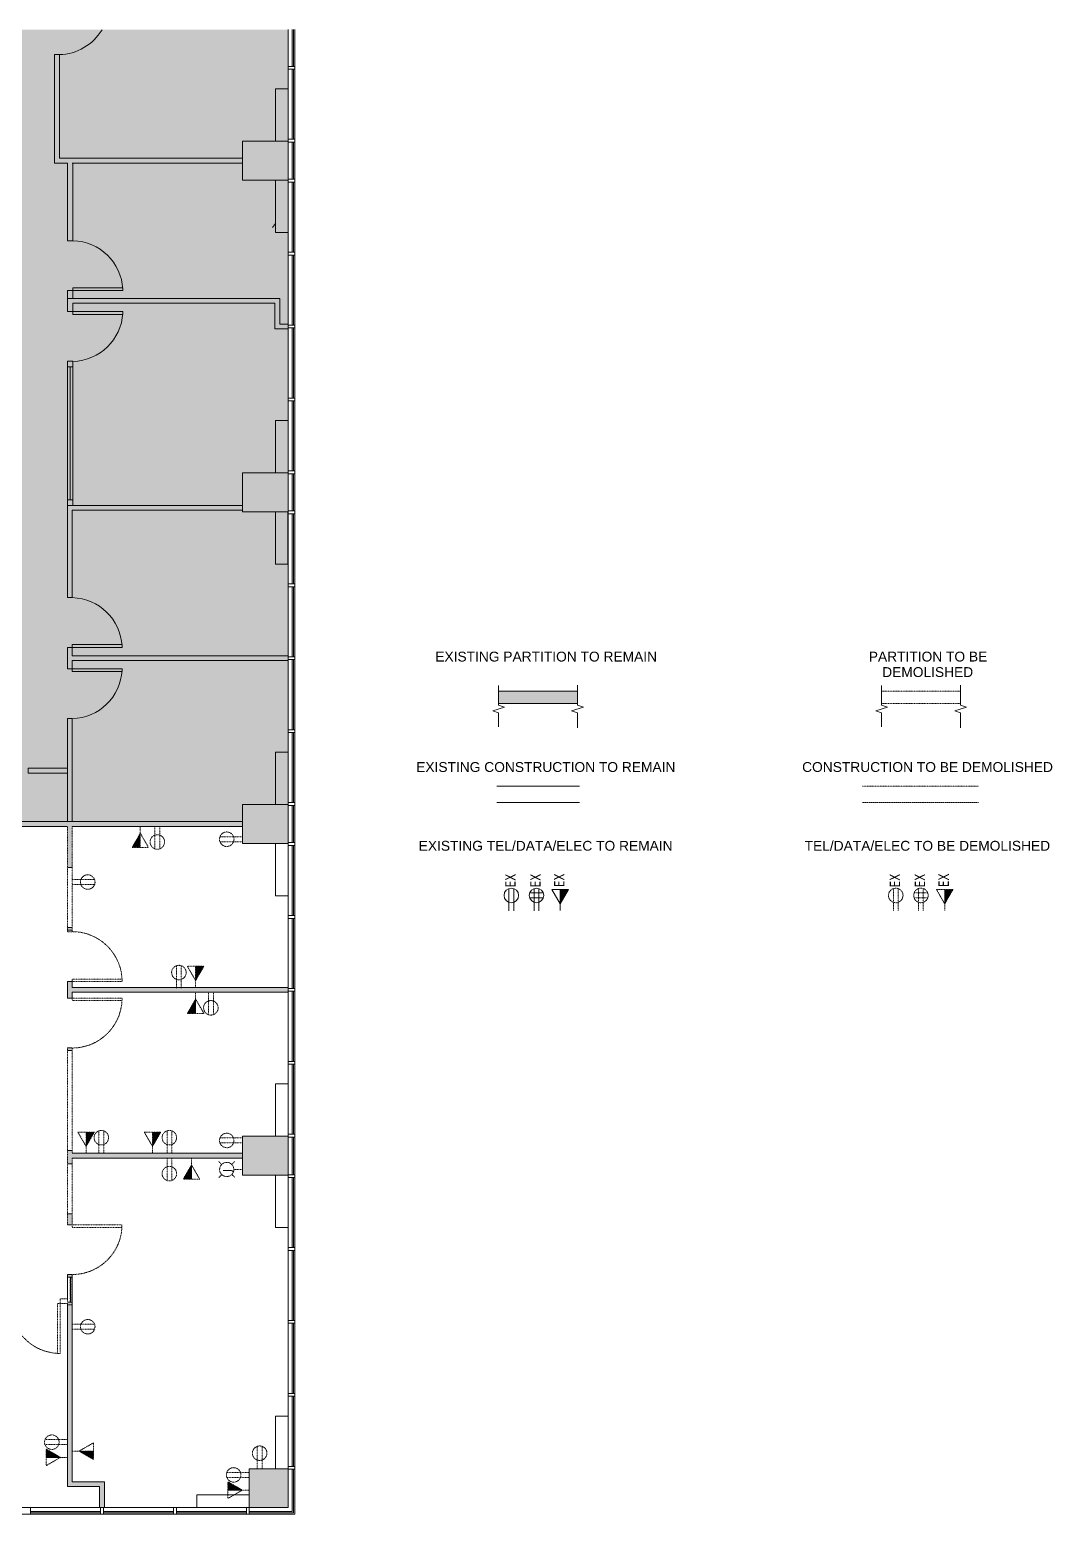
# Model space of a CAD drawing. Header units: inches. Extents: x 41 to 3069, y -541 to 533.
# Drawn here: x 2329 to 3069, y -541 to 533 of the extents above; entities that cross this region are included whole.
import ezdxf

# ---------------------------------------------------------------- set-up
doc = ezdxf.new("R2010")
doc.units = ezdxf.units.IN
doc.header["$MEASUREMENT"] = 0
for name, pattern in [('Demolished', [0.1875, 0.125, -0.0625]), ('Demolished 3_128_', [0.046875, 0.023437, -0.023437]), ('Demolished 3_16_', [0.28125, 0.1875, -0.09375]), ('Hidden 1_16_', [0.09375, 0.0625, -0.03125])]:
    doc.linetypes.add(name, pattern=pattern)
for name, color, linetype, lineweight in [('A-ANNO-NOTE', 131, 'Demolished', 9), ('A-DETL', 90, 'Continuous', 9), ('A-DETL-DEMO', 6, 'Demolished 3_16_', 9), ('A-DETL-GENF', 92, 'Continuous', 9), ('A-DETL-MEDM', 33, 'Continuous', 20), ('A-DETL-THIN', 151, 'Continuous', 9), ('A-DOOR', 31, 'Demolished', 9), ('A-DOOR-FRAM', 31, 'Demolished', 20), ('A-GLAZ', 151, 'Demolished', 9), ('A-GLAZ-EXST', 7, 'Continuous', 9), ('A-WALL-PATT', 111, 'Continuous', 13), ('Bb-col', 7, 'Continuous', 9), ('Bb-cor', 7, 'Continuous', 9), ('BB-Fill', 7, 'Continuous', 9), ('BB-Wall', 7, 'Continuous', 9), ('CAD background - for revit_dwg', 8, 'Continuous', 9), ('G-ANNO-TEXT', 231, 'Continuous', 9), ('I-WALL', 2, 'Continuous', 13), ('Mullion', 7, 'Continuous', 9)]:
    doc.layers.add(name, color=color, linetype=linetype, lineweight=lineweight)
doc.styles.add('Arial_2', font='arial.ttf', dxfattribs={"height": 7.125})
doc.styles.add('Tahoma', font='tahoma.ttf', dxfattribs={"height": 6})
doc.styles.add('Tahoma_1', font='tahoma.ttf', dxfattribs={"width": 0.85, "height": 7.5})

# ---------------------------------------------------------------- blocks, each defined once
blk = doc.blocks.new('Single-Flush - 36_ x 84_-1623541-New Construction - Demolition Plan')
at = {"layer": 'A-DOOR', "color": 250, "linetype": 'Hidden 1_16_', "lineweight": 20}
for p, q in [((16.2, -1.7), (16.2, -37.8)), ((18, -1.7), (16.2, -1.7)), ((18, -1.7), (18, -37.8)), ((18, -37.8), (16.2, -37.8))]:
    blk.add_line(p, q, dxfattribs=at)
at = {"layer": 'A-DOOR', "color": 7, "linetype": 'Demolished 3_128_'}
blk.add_arc((18, -1.7), 36.1, 180, 267.2188, dxfattribs=at)
blk = doc.blocks.new('Single-Flush - With Sidelight - 36_ x 84_-1666301-New Construction - Demolition Plan')
at = {"layer": 'A-DOOR', "color": 250, "linetype": 'Hidden 1_16_', "lineweight": 20}
for p, q in [((-16, 37.75), (-18, 37.75)), ((-18, 1.75), (-18, 37.75)), ((-16, 37.75), (-16, 1.75)), ((-16, 1.75), (-18, 1.75))]:
    blk.add_line(p, q, dxfattribs=at)
at = {"layer": 'A-DOOR', "color": 7, "linetype": 'Demolished 3_128_'}
blk.add_arc((-18, 1.75), 36, 360, 90, dxfattribs=at)
at = {"layer": 'A-DOOR-FRAM', "color": 250, "linetype": 'Hidden 1_16_'}
blk.add_line((40, -1.75), (40, 1.75), dxfattribs=at)
at = {"layer": 'A-GLAZ', "color": 250, "linetype": 'Hidden 1_16_', "lineweight": 20}
for p, q in [((38, 0.75), (20, 0.75)), ((20, 0.75), (20, 0.25)), ((20, 0.25), (38, 0.25)), ((38, 0.25), (38, 0.75))]:
    blk.add_line(p, q, dxfattribs=at)
blk = doc.blocks.new('Single-Flush - 36_ x 84_-1623487-New Construction - Demolition Plan')
at = {"layer": 'A-DOOR', "color": 250, "linetype": 'Hidden 1_16_', "lineweight": 20}
for p, q in [((16.2, 1.7), (16.2, 37.8)), ((18, 37.8), (16.2, 37.8)), ((18, 1.7), (18, 37.8)), ((18, 1.7), (16.2, 1.7))]:
    blk.add_line(p, q, dxfattribs=at)
at = {"layer": 'A-DOOR', "color": 7, "linetype": 'Demolished 3_128_'}
blk.add_arc((18, 1.7), 36.1, 92.7812, 180, dxfattribs=at)
blk = doc.blocks.new('CAD background - for revit_dwg-1564186-New Construction - Demolition Plan')
at = {"lineweight": 9}
h = blk.add_hatch(color=256, dxfattribs=at)
h.paths.add_polyline_path([(245.5, 5), (273.5, 5), (273.5, 38), (245.5, 38)], flags=0)
h.paths.add_polyline_path([(2194, 5), (2194, 33), (2166, 33), (2166, 5)], flags=0)
h.paths.add_polyline_path([(1953.5, 5), (1953.5, 38), (1925.5, 38), (1925.5, 5), (1945.8, 5)], flags=0)
h.paths.add_polyline_path([(485.5, 5), (513.5, 5), (513.5, 38), (485.5, 38)], flags=0)
h.paths.add_polyline_path([(725.5, 5), (753.5, 5), (753.5, 38), (725.5, 38)], flags=0)
h.paths.add_polyline_path([(1713.5, 5), (1713.5, 38), (1685.5, 38), (1685.5, 5)], flags=0)
h.paths.add_polyline_path([(1473.5, 5), (1473.5, 38), (1445.5, 38), (1445.5, 5)], flags=0)
h.paths.add_polyline_path([(1209, 5), (1233.5, 5), (1233.5, 38), (1205.5, 38), (1205.5, 5)], flags=0)
h.paths.add_polyline_path([(965.5, 5), (993.5, 5), (993.5, 38), (965.5, 38)], flags=0)
h.paths.add_polyline_path([(726.5, 245), (755, 245), (755, 275.5), (726.5, 275.5)], flags=0)
h.paths.add_polyline_path([(2194, 245.5), (2194, 273.5), (2161, 273.5), (2161, 245.5)], flags=0)
h.paths.add_polyline_path([(5, 245.5), (38, 245.5), (38, 273.5), (5, 273.5)], flags=0)
h.paths.add_polyline_path([(1232.5, 246.5), (1232.5, 272.3), (1208.8, 272.3), (1208.8, 246.5)], flags=0)
h.paths.add_polyline_path([(1952.5, 246.5), (1952.5, 272.5), (1891.5, 272.5), (1891.5, 246.5), (1945.8, 246.5)], flags=0)
h.paths.add_polyline_path([(1686.5, 246.5), (1712.5, 246.5), (1712.5, 272.5), (1686.5, 272.5), (1686.5, 269)], flags=0)
h.paths.add_polyline_path([(1472.5, 246.5), (1472.5, 272.5), (1446.5, 272.5), (1446.5, 246.5)], flags=0)
h.paths.add_polyline_path([(512.5, 246.5), (512.5, 272.5), (486.5, 272.5), (486.5, 246.5), (498.9, 246.5)], flags=0)
h.paths.add_polyline_path([(1017.6, 250), (1022, 250), (1022, 272.5), (970, 272.5), (970, 250)], flags=0)
h.paths.add_polyline_path([(2161, 485.5), (2194, 485.5), (2194, 513.5), (2161, 513.5), (2161, 497.8)], flags=0)
h.paths.add_polyline_path([(38, 485.5), (38, 513.5), (5, 513.5), (5, 485.5)], flags=0)
h.paths.add_polyline_path([(1926.5, 486.5), (1952.5, 486.5), (1952.5, 512.5), (1926.5, 512.5), (1926.5, 501.3)], flags=0)
h.paths.add_polyline_path([(726.5, 486.5), (752.5, 486.5), (752.5, 512.5), (726.5, 512.5), (726.5, 487.1)], flags=0)
h.paths.add_polyline_path([(486.5, 486.5), (512.5, 486.5), (512.5, 512.5), (486.5, 512.5)], flags=0)
h.paths.add_polyline_path([(1712.5, 486.5), (1712.5, 512.5), (1686.5, 512.5), (1686.5, 486.5)], flags=0)
h.paths.add_polyline_path([(272.5, 486.5), (272.5, 512.5), (246.5, 512.5), (246.5, 486.5)], flags=0)
h.paths.add_polyline_path([(1450.8, 486.5), (1476.8, 486.5), (1476.8, 512.5), (1450.8, 512.5), (1450.8, 497.8)], flags=0)
h.paths.add_polyline_path([(2194, 725.5), (2194, 753.5), (2161, 753.5), (2161, 725.5)], flags=0)
h.paths.add_polyline_path([(5, 725.5), (38, 725.5), (38, 753.5), (5, 753.5)], flags=0)
h.paths.add_polyline_path([(752.5, 726.5), (752.5, 752.5), (726.5, 752.5), (726.5, 726.5)], flags=0)
h.paths.add_polyline_path([(246.5, 726.5), (272.5, 726.5), (272.5, 752.5), (246.5, 752.5)], flags=0)
h.paths.add_polyline_path([(1712.5, 726.5), (1712.5, 752.5), (1686.5, 752.5), (1686.5, 726.5)], flags=0)
h.paths.add_polyline_path([(486.5, 726.5), (512.5, 726.5), (512.5, 752.5), (486.5, 752.5)], flags=0)
h.paths.add_polyline_path([(1952.5, 726.5), (1952.5, 752.5), (1926.5, 752.5), (1926.5, 726.5)], flags=0)
h.paths.add_polyline_path([(1476.8, 726.5), (1476.8, 752.5), (1450.8, 752.5), (1450.8, 726.5), (1472.5, 726.5)], flags=0)
h.paths.add_polyline_path([(5, 965.5), (38, 965.5), (38, 993.5), (5, 993.5)], flags=0)
h.paths.add_polyline_path([(2161, 965.5), (2194, 965.5), (2194, 993.5), (2161, 993.5), (2161, 988)], flags=0)
h.paths.add_polyline_path([(728.8, 966.5), (752.5, 966.5), (752.5, 992.5), (728.8, 992.5), (728.8, 991)], flags=0)
h.paths.add_polyline_path([(1232.5, 966.5), (1232.5, 992.5), (1206.5, 992.5), (1206.5, 966.5)], flags=0)
h.paths.add_polyline_path([(966.5, 966.5), (992.5, 966.5), (992.5, 992.5), (966.5, 992.5), (966.5, 988)], flags=0)
h.paths.add_polyline_path([(246.5, 966.5), (272.5, 966.5), (272.5, 992.5), (246.5, 992.5)], flags=0)
h.paths.add_polyline_path([(1926.5, 966.5), (1952.5, 966.5), (1952.5, 992.5), (1926.5, 992.5), (1926.5, 988)], flags=0)
h.paths.add_polyline_path([(512.5, 966.5), (512.5, 992.5), (486.5, 992.5), (486.5, 966.5)], flags=0)
h.paths.add_polyline_path([(1446.5, 966.5), (1472.5, 966.5), (1472.5, 992.5), (1446.5, 992.5), (1446.5, 981)], flags=0)
h.paths.add_polyline_path([(1712.5, 966.5), (1712.5, 992.5), (1686.5, 992.5), (1686.5, 966.5)], flags=0)
at = {"layer": 'A-GLAZ-EXST'}
for p, q in [((2197.1, 1047.7), (2197.1, 1074.3)), ((2197.9, 1047.7), (2197.9, 1074.3)), ((2197.1, 995), (2197.1, 1045.7)), ((2197.9, 995), (2197.9, 1045.7)), ((2197.1, 966), (2197.1, 993)), ((2197.9, 966), (2197.9, 993)), ((2197.1, 913.2), (2197.1, 964)), ((2197.9, 913.2), (2197.9, 964)), ((2197.1, 860.5), (2197.1, 911.2)), ((2197.9, 860.5), (2197.9, 911.2)), ((2197.1, 807.7), (2197.1, 858.5)), ((2197.9, 807.7), (2197.9, 858.5)), ((2197.1, 755), (2197.1, 805.7)), ((2197.9, 755), (2197.9, 805.7)), ((2197.1, 726), (2197.1, 753)), ((2197.9, 726), (2197.9, 753)), ((2197.1, 673.2), (2197.1, 724)), ((2197.9, 673.2), (2197.9, 724)), ((2197.1, 620.5), (2197.1, 671.2)), ((2197.9, 620.5), (2197.9, 671.2)), ((2197.1, 567.7), (2197.1, 618.5)), ((2197.9, 567.7), (2197.9, 618.5)), ((2197.1, 515), (2197.1, 565.7)), ((2197.9, 515), (2197.9, 565.7)), ((2197.1, 486), (2197.1, 513)), ((2197.9, 486), (2197.9, 513)), ((2197.1, 433.2), (2197.1, 484)), ((2197.9, 433.2), (2197.9, 484)), ((2197.1, 380.5), (2197.1, 431.2)), ((2197.9, 380.5), (2197.9, 431.2)), ((2197.1, 327.7), (2197.1, 378.5)), ((2197.9, 327.7), (2197.9, 378.5)), ((2197.1, 275), (2197.1, 325.7)), ((2197.9, 275), (2197.9, 325.7)), ((2197.1, 245.7), (2197.1, 273)), ((2197.9, 245.7), (2197.9, 273)), ((2197.1, 193), (2197.1, 243.7)), ((2197.9, 193), (2197.9, 243.7)), ((2197.1, 140.2), (2197.1, 191)), ((2197.9, 140.2), (2197.9, 191)), ((2197.1, 87.5), (2197.1, 138.2)), ((2197.9, 87.5), (2197.9, 138.2)), ((2197.1, 34.7), (2197.1, 85.5)), ((2197.9, 34.7), (2197.9, 85.5)), ((2007.8, 1.9), (2058.5, 1.9)), ((2007.8, 1.1), (2058.5, 1.1)), ((2060.5, 1.9), (2111.3, 1.9)), ((2060.5, 1.1), (2111.3, 1.1)), ((2113.3, 1.9), (2164, 1.9)), ((2113.3, 1.1), (2164, 1.1))]:
    blk.add_line(p, q, dxfattribs=at)
at = {"layer": 'A-GLAZ-EXST', "flags": 128}
for points in [[(2166, 1.9), (2197.1, 1.9), (2197.1, 32.7)], [(2166, 1.1), (2197.9, 1.1), (2197.9, 32.7)]]:
    blk.add_lwpolyline(points, dxfattribs=at)
at = {"layer": 'Bb-col', "flags": 128}
for points in [[(2194, 965.5), (2194, 993.5), (2161, 993.5), (2161, 965.5)], [(2194, 753.5), (2194, 725.5), (2161, 725.5), (2161, 753.5)], [(2194, 5), (2194, 33), (2166, 33), (2166, 5)]]:
    blk.add_lwpolyline(points, close=True, dxfattribs=at)
for points in [[(2194, 513.5), (2194, 485.5), (2161, 485.5), (2161, 497.8)], [(2161, 501.3), (2161, 513.5), (2194, 513.5)], [(2194, 245.5), (2194, 273.5), (2161, 273.5), (2161, 261.3)], [(2161, 257.8), (2161, 245.5), (2194, 245.5)]]:
    blk.add_lwpolyline(points, dxfattribs=at)
at = {"layer": 'Bb-cor'}
for p, q in [((2194, 381.3), (2194, 1074.3)), ((2194, 32.7), (2194, 377.8)), ((2057.7, 5), (1821.2, 5))]:
    blk.add_line(p, q, dxfattribs=at)
at = {"layer": 'Bb-cor', "flags": 128}
for points in [[(0, 1074.3), (0, 0), (2199, 0), (2199, 1074.3)], [(2194, 753.5), (2185, 753.5), (2185, 791.5), (2194, 791.5), (2194, 725.5)], [(2166, 5), (2166, 14), (2128, 14), (2128, 5), (2166, 5), (2061.2, 5)]]:
    blk.add_lwpolyline(points, dxfattribs=at)
for points in [[(2194, 993.5), (2185, 993.5), (2185, 1031.5), (2194, 1031.5)], [(2194, 927.5), (2185, 927.5), (2185, 965.5), (2194, 965.5)], [(2193.9, 687.5), (2184.9, 687.5), (2184.9, 725.5), (2193.9, 725.5)], [(2194, 513.5), (2185, 513.5), (2185, 551.5), (2194, 551.5)], [(2194, 485.5), (2194, 447.5), (2185, 447.5), (2185, 485.5)], [(2194, 273.5), (2194, 311.5), (2185, 311.5), (2185, 273.5)], [(2194, 245.5), (2194, 207.5), (2185, 207.5), (2185, 245.5)], [(2194, 33), (2194, 71), (2185, 71), (2185, 33)]]:
    blk.add_lwpolyline(points, close=True, dxfattribs=at)
at = {"layer": 'BB-Fill'}
blk.add_line((2182.8, 931.2), (2184.9, 934), dxfattribs=at)
at = {"layer": 'BB-Wall'}
for p, q in [((2199, 621.2), (2199, 1074.3)), ((2038, 977.8), (2161, 977.8)), ((2199, 913.2), (2194, 913.2)), ((2199, 911.2), (2194, 911.2)), ((2194, 860.5), (2199, 860.5)), ((2194, 858.5), (2199, 858.5)), ((2034.5, 830.3), (2038.5, 830.3)), ((2036.5, 830.3), (2036.5, 734)), ((2034.5, 734), (2038.5, 734)), ((2034.5, 730), (2161, 730))]:
    blk.add_line(p, q, dxfattribs=at)
at = {"layer": 'BB-Wall', "flags": 128}
for points in [[(2161, 981.3), (2028.7, 981.3), (2028.7, 1056.3), (2025.2, 1056.3), (2025.2, 977.8), (2034.5, 977.8)], [(2034.5, 977.8), (2034.5, 921.6), (2038.5, 921.6), (2038.5, 977.8)], [(2038.5, 879.8), (2038.5, 887.6), (2074.5, 887.6), (2074.5, 885.6), (2034.5, 885.6), (2034.5, 870.3), (2074.5, 870.3), (2074.5, 868.3), (2038.5, 868.3), (2038.5, 876.3), (2184.5, 876.3), (2184.5, 857.8), (2194, 857.8)], [(2034.5, 879.8), (2188, 879.8), (2188, 861.3), (2194, 861.3)], [(2038.5, 730), (2038.5, 834.3), (2034.5, 834.3), (2034.5, 663.3), (2038, 663.3), (2038, 726.5), (2161, 726.5)], [(2194, 617.8), (2038, 617.8), (2038, 609.8), (2074, 609.8), (2074, 611.7), (2034.5, 611.7), (2034.5, 627.3), (2074, 627.3), (2074, 629.3), (2038, 629.3), (2038, 621.2), (2194, 621.2)], [(2038, 501.3), (2038, 575.8), (2034.5, 575.8), (2034.5, 501.3)], [(2034.5, 536.4), (2006.2, 536.4), (2006.2, 539.9), (2034.5, 539.9)]]:
    blk.add_lwpolyline(points, dxfattribs=at)
at = {"layer": 'BB-Wall'}
for centre, start, end in [((2027.7, 1093.3), 271.5994, 329.018), ((2037.5, 884.5), 3.2133, 88.4006), ((2037.5, 871.3), 271.5994, 356.7867), ((2037, 626.2), 3.2133, 88.4006), ((2037, 612.8), 271.5994, 356.7867)]:
    blk.add_arc(centre, 37.1, start, end, dxfattribs=at)
at = {"layer": 'Mullion'}
for p, q in [((2199, 1047.7), (2194, 1047.7)), ((2199, 1045.7), (2194, 1045.7)), ((2199, 995), (2194, 995)), ((2199, 993), (2194, 993)), ((2199, 966), (2194, 966)), ((2199, 964), (2194, 964)), ((2199, 913.2), (2194, 913.2)), ((2199, 911.2), (2194, 911.2)), ((2194, 860.5), (2199, 860.5)), ((2194, 858.5), (2199, 858.5)), ((2199, 807.7), (2194, 807.7)), ((2199, 805.7), (2194, 805.7)), ((2199, 755), (2194, 755)), ((2199, 753), (2194, 753)), ((2199, 726), (2194, 726)), ((2199, 724), (2194, 724)), ((2199, 673.2), (2194, 673.2)), ((2199, 671.2), (2194, 671.2)), ((2194, 620.5), (2199, 620.5)), ((2194, 618.5), (2199, 618.5)), ((2199, 567.7), (2194, 567.7)), ((2199, 565.7), (2194, 565.7)), ((2199, 515), (2194, 515)), ((2199, 513), (2194, 513)), ((2199, 486), (2194, 486)), ((2199, 484), (2194, 484)), ((2199, 433.2), (2194, 433.2)), ((2199, 431.2), (2194, 431.2)), ((2194, 380.5), (2199, 380.5)), ((2194, 378.5), (2199, 378.5)), ((2199, 327.7), (2194, 327.7)), ((2199, 325.7), (2194, 325.7)), ((2199, 275), (2194, 275)), ((2199, 273), (2194, 273)), ((2194, 245.7), (2199, 245.7)), ((2194, 243.7), (2199, 243.7)), ((2194, 193), (2199, 193)), ((2194, 191), (2199, 191)), ((2194, 140.2), (2199, 140.2)), ((2194, 138.2), (2199, 138.2)), ((2194, 87.5), (2199, 87.5)), ((2194, 85.5), (2199, 85.5)), ((2194, 34.7), (2199, 34.7)), ((2194, 32.7), (2199, 32.7)), ((2007.8, 0), (2007.8, 5)), ((2058.5, 5), (2058.5, 0)), ((2060.5, 5), (2060.5, 0)), ((2111.3, 0), (2111.3, 5)), ((2113.3, 0), (2113.3, 5)), ((2164, 0), (2164, 5)), ((2166, 0), (2166, 5))]:
    blk.add_line(p, q, dxfattribs=at)
blk = doc.blocks.new('Family - ___-1150854-_A1001 - Demolition Legend')
at = {"layer": 'A-ANNO-NOTE', "linetype": 'Continuous', "lineweight": 20}
for p, q in [((145.4, -104.4), (145.4, -88.2)), ((148.9, -104.4), (148.9, -88.2))]:
    blk.add_line(p, q, dxfattribs=at)
blk.add_circle((147.1, -93.2), 5.25, dxfattribs=at)
at = {"layer": 'A-ANNO-NOTE', "linetype": 'Continuous', "insert": (142.7, -87.4), "char_height": 7.5, "width": 11.839, "attachment_point": 1, "rotation": 90, "line_spacing_factor": 0.994306, "style": 'Tahoma_1'}
blk.add_mtext('EX', dxfattribs=at)
blk = doc.blocks.new('Family - ___-1150910-_A1001 - Demolition Legend')
at = {"layer": 'A-ANNO-NOTE', "linetype": 'Continuous', "lineweight": 20}
for p, q in [((170.2, -91.4), (160.3, -91.4)), ((170.2, -94.9), (160.3, -94.9)), ((163.5, -104.4), (163.5, -88.2)), ((167, -104.4), (167, -88.2))]:
    blk.add_line(p, q, dxfattribs=at)
blk.add_circle((165.3, -93.2), 5.25, dxfattribs=at)
at = {"layer": 'A-ANNO-NOTE', "linetype": 'Continuous', "insert": (160.8, -87.4), "char_height": 7.5, "width": 11.839, "attachment_point": 1, "rotation": 90, "line_spacing_factor": 0.994306, "style": 'Tahoma_1'}
blk.add_mtext('EX', dxfattribs=at)
blk = doc.blocks.new('Family - ___-1150940-_A1001 - Demolition Legend')
at = {"layer": 'A-ANNO-NOTE', "linetype": 'Continuous'}
blk.add_hatch(color=256, dxfattribs=at).paths.add_polyline_path([(182.5, -99.3), (188.5, -88.8), (182.5, -88.8)], flags=0)
at = {"layer": 'A-ANNO-NOTE', "linetype": 'Continuous', "lineweight": 20}
for p, q in [((182.5, -99.3), (176.5, -88.8)), ((188.5, -88.8), (176.5, -88.8)), ((188.5, -88.8), (182.5, -88.8)), ((182.5, -88.8), (182.5, -99.3)), ((182.5, -99.3), (188.5, -88.8)), ((182.5, -104.2), (182.5, -88.8)), ((182.5, -99.3), (188.5, -88.8))]:
    blk.add_line(p, q, dxfattribs=at)
at = {"layer": 'A-ANNO-NOTE', "linetype": 'Continuous', "insert": (178, -87.2), "char_height": 7.5, "width": 11.839, "attachment_point": 1, "rotation": 90, "line_spacing_factor": 0.994306, "style": 'Tahoma_1'}
blk.add_mtext('EX', dxfattribs=at)
blk = doc.blocks.new('Family - ___-1151004-_A1001 - Demolition Legend')
at = {"layer": 'A-ANNO-NOTE', "linetype": 'Demolished 3_128_'}
for p, q in [((423.4, -104.4), (423.4, -88.2)), ((426.9, -104.4), (426.9, -88.2))]:
    blk.add_line(p, q, dxfattribs=at)
blk.add_circle((425.1, -93.2), 5.25, dxfattribs=at)
at = {"layer": 'A-ANNO-NOTE', "linetype": 'Demolished 3_128_', "insert": (420.7, -87.4), "char_height": 7.5, "width": 11.839, "attachment_point": 1, "rotation": 90, "line_spacing_factor": 0.994306, "style": 'Tahoma_1'}
blk.add_mtext('EX', dxfattribs=at)
blk = doc.blocks.new('Family - ___-1151006-_A1001 - Demolition Legend')
at = {"layer": 'A-ANNO-NOTE', "linetype": 'Demolished 3_128_'}
for p, q in [((448.2, -91.4), (438.3, -91.4)), ((448.2, -94.9), (438.3, -94.9)), ((441.5, -104.4), (441.5, -88.2)), ((445, -104.4), (445, -88.2))]:
    blk.add_line(p, q, dxfattribs=at)
blk.add_circle((443.3, -93.2), 5.25, dxfattribs=at)
at = {"layer": 'A-ANNO-NOTE', "linetype": 'Demolished 3_128_', "insert": (438.8, -87.4), "char_height": 7.5, "width": 11.839, "attachment_point": 1, "rotation": 90, "line_spacing_factor": 0.994306, "style": 'Tahoma_1'}
blk.add_mtext('EX', dxfattribs=at)
blk = doc.blocks.new('Family - ___-1151008-_A1001 - Demolition Legend')
at = {"layer": 'A-ANNO-NOTE', "linetype": 'Demolished 3_128_'}
blk.add_hatch(color=256, dxfattribs=at).paths.add_polyline_path([(460.5, -99.3), (466.5, -88.8), (460.5, -88.8)], flags=0)
for p, q in [((460.5, -99.3), (454.5, -88.8)), ((466.5, -88.8), (454.5, -88.8)), ((466.5, -88.8), (460.5, -88.8)), ((460.5, -88.8), (460.5, -99.3)), ((460.5, -99.3), (466.5, -88.8)), ((460.5, -104.2), (460.5, -88.8)), ((460.5, -99.3), (466.5, -88.8))]:
    blk.add_line(p, q, dxfattribs=at)
at = {"layer": 'A-ANNO-NOTE', "linetype": 'Demolished 3_128_', "insert": (456, -87.2), "char_height": 7.5, "width": 11.839, "attachment_point": 1, "rotation": 90, "line_spacing_factor": 0.994306, "style": 'Tahoma_1'}
blk.add_mtext('EX', dxfattribs=at)
blk = doc.blocks.new('Break Line - Break Line-1149479-_A1001 - Demolition Legend')
at = {"layer": 'A-DETL-MEDM'}
for p, q in [((137.9, 44.5), (137.9, 58.8)), ((133.6, 40.4), (142.2, 43.1)), ((142.2, 43.1), (137.9, 44.5)), ((137.9, 39), (133.6, 40.4)), ((137.9, 28.9), (137.9, 39))]:
    blk.add_line(p, q, dxfattribs=at)
blk = doc.blocks.new('Break Line - Break Line-1149617-_A1001 - Demolition Legend')
at = {"layer": 'A-DETL-MEDM'}
for p, q in [((195, 58.9), (195, 44.5)), ((199.3, 43.1), (190.7, 40.4)), ((195, 44.5), (199.3, 43.1)), ((190.7, 40.4), (195, 39)), ((195, 39), (195, 28.2))]:
    blk.add_line(p, q, dxfattribs=at)

msp = doc.modelspace()

# ---------------------------------------------------------------- hatches: boundary and pattern name
at = {"layer": 'A-ANNO-NOTE', "linetype": 'Demolished 3_128_'}
for points in [[(2409.1, -58.6), (2409.1, -48.2), (2403.1, -58.6)], [(2449.1, -154.8), (2455.1, -144.4), (2449.1, -144.4)], [(2449.1, -178.6), (2449.1, -168.2), (2443.1, -178.6)], [(2369.9, -274.8), (2375.9, -264.4), (2369.9, -264.4)], [(2417.9, -274.8), (2423.9, -264.4), (2417.9, -264.4)], [(2446.1, -298.6), (2446.1, -288.2), (2440.1, -298.6)], [(2351.4, -499.8), (2341, -493.8), (2341, -499.8)], [(2375.2, -501.3), (2375.2, -495.3), (2364.8, -495.3)], [(2482.9, -523.5), (2472.5, -517.5), (2472.5, -523.5)]]:
    msp.add_hatch(color=7, dxfattribs=at).paths.add_polyline_path(points, flags=0)
at = {"layer": 'A-DETL-GENF'}
h = msp.add_hatch(color=9, dxfattribs=at)
h.paths.add_polyline_path([(359.9, -536), (567.4, -536), (567.4, -503), (595.4, -503), (595.4, -536), (807.4, -536), (807.4, -503), (835.4, -503), (835.4, -536), (939.6, -536), (939.6, -231.3), (1048.4, -231.3), (1048.4, -28.5), (1074.4, -28.5), (1074.4, -51), (1113.2, -51), (1113.2, -7), (1117.2, -7), (1117.2, 65), (1113.2, 65), (1113.2, 211.8), (1117.2, 211.8), (1117.2, 247.8), (1113.2, 247.8), (1113.2, 349.8), (1117.2, 349.8), (1117.2, 354.1), (866.7, 354.1), (866.7, 416), (990.7, 416), (990.7, 450), (1050.7, 450), (1050.7, 451.5), (1074.4, 451.5), (1074.4, 425.5), (1050.7, 425.5), (1050.7, 416), (1117.2, 416), (1117.2, 456), (1203.2, 456), (1203.2, 416), (1707.6, 416), (1707.6, 425.5), (1768.4, 425.5), (1768.4, 451.5), (1794.4, 451.5), (1794.4, 425.5), (1797.6, 425.5), (1797.6, 447), (1857.6, 447), (1857.6, 321), (1772.6, 321), (1772.6, 211.5), (1798.6, 211.5), (1798.6, 185.5), (1772.6, 185.5), (1772.6, 39.5), (1804.9, 39.5), (1804.9, -39.8), (2008.4, -39.8), (2008.4, -28.5), (2034.4, -28.5), (2034.4, -39.8), (2248.4, -39.8), (2248.4, -28.5), (2274.4, -28.5), (2274.4, -39.8), (2482.9, -39.8), (2482.9, -27.5), (2515.9, -27.5), (2515.9, 184.5), (2482.9, 184.5), (2482.9, 212.5), (2515.9, 212.5), (2515.9, 424.5), (2482.9, 424.5), (2482.9, 452.5), (2515.9, 452.5), (2515.9, 533.3), (326.9, 533.3), (326.9, 452.5), (359.9, 452.5), (359.9, 424.5), (326.9, 424.5), (326.9, 212.5), (359.9, 212.5), (359.9, 184.5), (326.9, 184.5), (326.9, -27.5), (359.9, -27.5), (359.9, -55.5), (326.9, -55.5), (326.9, -267.5), (359.9, -267.5), (359.9, -295.5), (326.9, -295.5), (326.9, -536)], flags=0)
h.paths.add_polyline_path([(808.4, -294.5), (808.4, -268.5), (834.4, -268.5), (834.4, -294.5), (820.7, -294.5)], flags=0)
h.paths.add_polyline_path([(944.4, -236), (1048.4, -236), (1048.4, -234.8), (943.1, -234.8), (943.1, -236)], flags=0)
h.paths.add_polyline_path([(594.4, -54.5), (568.4, -54.5), (568.4, -28.5), (594.4, -28.5)], flags=0)
h.paths.add_polyline_path([(834.4, -54.5), (808.4, -54.5), (808.4, -28.5), (834.4, -28.5)], flags=0)
h.paths.add_polyline_path([(1633.2, -53.9), (1700.1, -53.9), (1700.1, 354.1), (1594.2, 354.1), (1594.2, 343.1), (1659.3, 343.1), (1659.3, 302), (1533.2, 302), (1533.2, 354.1), (1217.2, 354.1), (1217.2, -53.9), (1521.2, -53.9), (1521.2, -41.9), (1493.4, -41.9), (1493.4, 8.1), (1633.2, 8.1), (1633.2, -49.9), (1602.2, -49.9), (1602.2, -41.9), (1575.2, -41.9), (1575.2, -53.9), (1632.9, -53.9)], flags=0)
h.paths.add_polyline_path([(1048.4, 185.5), (1048.4, 211.5), (1074.4, 211.5), (1074.4, 185.5)], flags=0)
h.paths.add_polyline_path([(568.4, 185.5), (568.4, 211.5), (594.4, 211.5), (594.4, 185.5)], flags=0)
h.paths.add_polyline_path([(834.4, 185.5), (808.4, 185.5), (808.4, 211.5), (834.4, 211.5)], flags=0)
h.paths.add_polyline_path([(2008.4, 185.5), (2008.4, 211.5), (2034.4, 211.5), (2034.4, 185.5)], flags=0)
h.paths.add_polyline_path([(2248.4, 185.5), (2248.4, 211.5), (2274.4, 211.5), (2274.4, 185.5)], flags=0)
h.paths.add_polyline_path([(568.4, 425.5), (568.4, 451.5), (594.4, 451.5), (594.4, 425.5)], flags=0)
h.paths.add_polyline_path([(1533.2, 425.5), (1528.4, 425.5), (1528.4, 451.5), (1554.4, 451.5), (1554.4, 425.5)], flags=0)
h.paths.add_polyline_path([(808.4, 425.5), (808.4, 451.5), (834.4, 451.5), (834.4, 425.5)], flags=0)
h.paths.add_polyline_path([(2248.4, 425.5), (2248.4, 451.5), (2274.4, 451.5), (2274.4, 425.5)], flags=0)
h.paths.add_polyline_path([(2008.4, 425.5), (2008.4, 451.5), (2034.4, 451.5), (2034.4, 425.5)], flags=0)
h.paths.add_polyline_path([(1288.4, 425.5), (1288.4, 451.5), (1314.4, 451.5), (1314.4, 425.5)], flags=0)
msp.add_hatch(color=55, dxfattribs=at).paths.add_polyline_path([(2725.3, 45.7), (2725.3, 54.6), (2668.2, 54.6), (2668.2, 45.7)], flags=0)
at = {"layer": 'A-WALL-PATT'}
for points in [[(2482.9, -43.3), (2482.9, -39.8), (2274.4, -39.8), (2274.4, -43.3), (2359.9, -43.3)], [(2359.9, -163.2), (2515.9, -163.2), (2515.9, -159.7), (2359.9, -159.7)], [(2482.9, -283.2), (2482.9, -279.7), (2359.9, -279.7), (2359.9, -283.2)], [(2383.1, -521), (2383.1, -517.5), (2359.9, -517.5), (2359.9, -521), (2379.6, -521)], [(2383.1, -536), (2383.1, -521), (2379.6, -521), (2379.6, -536)]]:
    msp.add_hatch(color=8, dxfattribs=at).paths.add_polyline_path(points, flags=0)
h = msp.add_hatch(color=8, dxfattribs=at)
h.paths.add_polyline_path([(2356.4, -521), (2359.9, -521), (2359.9, -387.5), (2356.4, -387.5), (2356.4, -388.5)], flags=0)
h.paths.add_polyline_path([(2358.4, -369.5), (2359.9, -369.5), (2359.9, -367.5), (2356.4, -367.5), (2356.4, -369.5)], flags=0)
h.paths.add_polyline_path([(2359.9, -331.5), (2359.9, -323.5), (2356.4, -323.5), (2356.4, -331.5)], flags=0)
h.paths.add_polyline_path([(2356.4, -287.5), (2359.9, -287.5), (2359.9, -277.8), (2356.4, -277.8), (2356.4, -283.2)], flags=0)
h.paths.add_polyline_path([(2359.9, -205.5), (2359.9, -203.5), (2356.4, -203.5), (2356.4, -205.5)], flags=0)
h.paths.add_polyline_path([(2359.9, -167.5), (2359.9, -155.5), (2356.4, -155.5), (2356.4, -167.5)], flags=0)
h.paths.add_polyline_path([(2359.9, -118.3), (2359.9, -116.3), (2356.4, -116.3), (2356.4, -118.3)], flags=0)
h.paths.add_polyline_path([(2356.4, -73), (2359.9, -73), (2359.9, -43.3), (2356.4, -43.3)], flags=0)

# ---------------------------------------------------------------- linework, layer by layer
at = {"layer": 'A-ANNO-NOTE', "color": 7, "linetype": 'Demolished 3_128_'}
for p, q in [((2409.1, -48.2), (2403.1, -58.6)), ((2409.1, -48.2), (2403.1, -58.6)), ((2409.1, -43.3), (2409.1, -58.6)), ((2409.1, -58.6), (2409.1, -48.2)), ((2409.1, -48.2), (2415.1, -58.6)), ((2419.6, -43.2), (2419.6, -59.4)), ((2423.1, -43.2), (2423.1, -59.4)), ((2482.9, -50.8), (2466.7, -50.8)), ((2403.1, -58.6), (2409.1, -58.6)), ((2403.1, -58.6), (2415.1, -58.6)), ((2482.9, -54.3), (2466.7, -54.3)), ((2359.9, -81.7), (2376.1, -81.7)), ((2359.9, -85.2), (2376.1, -85.2)), ((2435.2, -160.2), (2435.2, -144)), ((2438.7, -160.2), (2438.7, -144)), ((2449.1, -154.8), (2443.1, -144.4)), ((2455.1, -144.4), (2443.1, -144.4)), ((2455.1, -144.4), (2449.1, -144.4)), ((2449.1, -144.4), (2449.1, -154.8)), ((2449.1, -154.8), (2455.1, -144.4)), ((2449.1, -159.7), (2449.1, -144.4)), ((2449.1, -154.8), (2455.1, -144.4)), ((2449.1, -168.2), (2443.1, -178.6)), ((2449.1, -168.2), (2443.1, -178.6)), ((2449.1, -163.2), (2449.1, -178.6)), ((2449.1, -178.6), (2449.1, -168.2)), ((2449.1, -168.2), (2455.1, -178.6)), ((2458.4, -163.2), (2458.4, -179.4)), ((2461.9, -163.2), (2461.9, -179.4)), ((2443.1, -178.6), (2449.1, -178.6)), ((2443.1, -178.6), (2455.1, -178.6)), ((2369.9, -274.8), (2363.9, -264.4)), ((2375.9, -264.4), (2363.9, -264.4)), ((2375.9, -264.4), (2369.9, -264.4)), ((2369.9, -264.4), (2369.9, -274.8)), ((2369.9, -274.8), (2375.9, -264.4)), ((2369.9, -279.7), (2369.9, -264.4)), ((2369.9, -274.8), (2375.9, -264.4)), ((2379.1, -279.7), (2379.1, -263.5)), ((2382.6, -279.7), (2382.6, -263.5)), ((2417.9, -274.8), (2411.9, -264.4)), ((2423.9, -264.4), (2411.9, -264.4)), ((2423.9, -264.4), (2417.9, -264.4)), ((2417.9, -264.4), (2417.9, -274.8)), ((2417.9, -274.8), (2423.9, -264.4)), ((2417.9, -279.7), (2417.9, -264.4)), ((2417.9, -274.8), (2423.9, -264.4)), ((2428.4, -279.7), (2428.4, -263.5)), ((2431.9, -279.7), (2431.9, -263.5)), ((2482.9, -268.7), (2466.7, -268.7)), ((2482.9, -272.2), (2466.7, -272.2)), ((2428.4, -283.2), (2428.4, -299.4)), ((2431.9, -283.2), (2431.9, -299.4)), ((2446.1, -288.2), (2440.1, -298.6)), ((2446.1, -288.2), (2440.1, -298.6)), ((2446.1, -283.2), (2446.1, -298.6)), ((2446.1, -298.6), (2446.1, -288.2)), ((2446.1, -288.2), (2452.1, -298.6)), ((2467.9, -287.9), (2465.8, -285.7)), ((2475.2, -287.8), (2477.4, -285.7)), ((2440.1, -298.6), (2446.1, -298.6)), ((2440.1, -298.6), (2452.1, -298.6)), ((2468, -295.2), (2465.9, -297.3)), ((2475.3, -295.1), (2477.4, -297.2)), ((2482.9, -291.5), (2476.8, -291.5)), ((2359.9, -403.5), (2376.1, -403.5)), ((2359.9, -407), (2376.1, -407)), ((2356.4, -487), (2340.2, -487)), ((2356.4, -490.5), (2340.2, -490.5)), ((2341, -493.8), (2341, -499.8)), ((2351.4, -499.8), (2341, -493.8)), ((2341, -493.8), (2341, -505.8)), ((2351.4, -499.8), (2341, -493.8)), ((2364.8, -495.3), (2375.2, -489.3)), ((2375.2, -501.3), (2375.2, -489.3)), ((2493.6, -508), (2493.6, -491.8)), ((2497.1, -508), (2497.1, -491.8)), ((2341, -499.8), (2351.4, -499.8)), ((2356.4, -499.8), (2341, -499.8)), ((2351.4, -499.8), (2341, -505.8)), ((2359.9, -495.3), (2375.2, -495.3)), ((2375.2, -495.3), (2364.8, -495.3)), ((2364.8, -495.3), (2375.2, -501.3)), ((2364.8, -495.3), (2375.2, -501.3)), ((2375.2, -501.3), (2375.2, -495.3)), ((2487.9, -510.8), (2471.7, -510.8)), ((2487.9, -514.3), (2471.7, -514.3)), ((2472.5, -517.5), (2472.5, -523.5)), ((2482.9, -523.5), (2472.5, -517.5)), ((2472.5, -517.5), (2472.5, -529.5)), ((2482.9, -523.5), (2472.5, -517.5)), ((2472.5, -523.5), (2482.9, -523.5)), ((2487.9, -523.5), (2472.5, -523.5)), ((2482.9, -523.5), (2472.5, -529.5))]:
    msp.add_line(p, q, dxfattribs=at)
for centre, radius in [((2421.4, -54.5), 5.25), ((2471.6, -52.5), 5.25), ((2371.1, -83.5), 5.25), ((2437, -149), 5.25), ((2460.1, -174.5), 5.25), ((2380.9, -268.5), 5.25), ((2430.1, -268.5), 5.25), ((2471.6, -270.5), 5.25), ((2430.1, -294.5), 5.25), ((2471.6, -291.5), 5.16), ((2371.1, -405.3), 5.25), ((2345.1, -488.8), 5.25), ((2495.4, -496.8), 5.25), ((2476.6, -512.5), 5.25)]:
    msp.add_circle(centre, radius, dxfattribs=at)
at = {"layer": 'A-DETL', "linetype": 'Hidden 1_16_', "lineweight": 20}
for p, q in [((2945.2, 54.6), (3002.3, 54.6)), ((2945.2, 45.7), (3002.3, 45.7))]:
    msp.add_line(p, q, dxfattribs=at)
at = {"layer": 'A-DETL', "linetype": 'Demolished 3_128_'}
msp.add_line((3015.3, -14), (2931.3, -14), dxfattribs=at)
at = {"layer": 'A-DETL-DEMO'}
msp.add_line((2931.3, -26), (3015.3, -26), dxfattribs=at)
at = {"layer": 'A-DETL-MEDM'}
for p, q in [((2725.3, 54.6), (2668.2, 54.6)), ((2668.2, 45.7), (2725.3, 45.7)), ((2726.8, -26), (2666.8, -26))]:
    msp.add_line(p, q, dxfattribs=at)
at = {"layer": 'A-DETL-THIN'}
msp.add_line((2726.8, -14), (2666.8, -14), dxfattribs=at)
at = {"layer": 'I-WALL', "color": 250, "lineweight": 20}
for p, q in [((2482.9, -39.8), (2274.4, -39.8)), ((2482.9, -43.3), (2482.9, -39.8)), ((2274.4, -43.3), (2356.4, -43.3)), ((2359.9, -43.3), (2482.9, -43.3)), ((2356.4, -155.5), (2356.4, -167.5)), ((2359.9, -155.5), (2356.4, -155.5)), ((2359.9, -159.7), (2359.9, -155.5)), ((2515.9, -159.7), (2359.9, -159.7)), ((2515.9, -163.2), (2515.9, -159.7)), ((2356.4, -167.5), (2359.9, -167.5)), ((2359.9, -167.5), (2359.9, -163.2)), ((2359.9, -163.2), (2515.9, -163.2)), ((2482.9, -279.7), (2359.9, -279.7)), ((2359.9, -283.2), (2482.9, -283.2)), ((2482.9, -283.2), (2482.9, -279.7)), ((2356.4, -331.5), (2359.9, -331.5)), ((2356.4, -367.5), (2356.4, -369.5)), ((2359.9, -367.5), (2356.4, -367.5)), ((2356.4, -369.5), (2359.9, -369.5)), ((2359.9, -369.5), (2359.9, -367.5)), ((2359.9, -387.5), (2356.4, -387.5)), ((2356.4, -388.5), (2356.4, -521)), ((2359.9, -517.5), (2359.9, -387.5)), ((2356.4, -521), (2379.6, -521)), ((2383.1, -517.5), (2359.9, -517.5)), ((2379.6, -521), (2379.6, -536)), ((2383.1, -536), (2383.1, -517.5)), ((2379.6, -536), (2383.1, -536))]:
    msp.add_line(p, q, dxfattribs=at)
at = {"layer": 'I-WALL', "color": 250, "linetype": 'Hidden 1_16_', "lineweight": 20}
for p, q in [((2356.4, -43.3), (2356.4, -119.5)), ((2359.9, -119.5), (2359.9, -43.3)), ((2356.4, -119.5), (2359.9, -119.5)), ((2359.9, -203.5), (2356.4, -203.5)), ((2356.4, -203.5), (2356.4, -331.5)), ((2359.9, -279.7), (2359.9, -203.5)), ((2359.9, -331.5), (2359.9, -283.2)), ((2356.4, -385), (2351.1, -385)), ((2351.1, -385), (2351.1, -388.5)), ((2356.4, -387.5), (2356.4, -385)), ((2351.1, -388.5), (2356.4, -388.5))]:
    msp.add_line(p, q, dxfattribs=at)
at = {"layer": 'I-WALL'}
for p, q in [((2356.4, -73), (2359.9, -73)), ((2359.9, -116.3), (2356.4, -116.3)), ((2356.4, -118.3), (2359.9, -118.3)), ((2359.9, -203.5), (2356.4, -203.5)), ((2356.4, -205.5), (2359.9, -205.5)), ((2359.9, -277.8), (2356.4, -277.8)), ((2356.4, -287.5), (2359.9, -287.5)), ((2359.9, -323.5), (2356.4, -323.5)), ((2356.4, -385), (2356.4, -369.5)), ((2359.9, -369.5), (2359.9, -387.5))]:
    msp.add_line(p, q, dxfattribs=at)
at = {"layer": 'I-WALL', "color": 7, "linetype": 'Demolished 3_128_', "lineweight": 9}
for p, q in [((2359.9, -73), (2356.4, -73)), ((2356.4, -116.3), (2359.9, -116.3)), ((2359.9, -118.3), (2356.4, -118.3)), ((2356.4, -203.5), (2359.9, -203.5)), ((2359.9, -205.5), (2356.4, -205.5)), ((2356.4, -277.8), (2359.9, -277.8)), ((2359.9, -287.5), (2356.4, -287.5)), ((2356.4, -323.5), (2359.9, -323.5))]:
    msp.add_line(p, q, dxfattribs=at)

# ---------------------------------------------------------------- block references
at = {"lineweight": 9}
for name in ['Family - ___-1150854-_A1001 - Demolition Legend', 'Family - ___-1150910-_A1001 - Demolition Legend', 'Family - ___-1150940-_A1001 - Demolition Legend']:
    msp.add_blockref(name, (2530.3, 0), dxfattribs=at)
at = {"linetype": 'Demolished 3_128_', "lineweight": 9}
for name in ['Family - ___-1151004-_A1001 - Demolition Legend', 'Family - ___-1151006-_A1001 - Demolition Legend', 'Family - ___-1151008-_A1001 - Demolition Legend']:
    msp.add_blockref(name, (2530.3, 0), dxfattribs=at)
at = {"layer": 'A-DETL-GENF'}
for name, p in [('Break Line - Break Line-1149479-_A1001 - Demolition Legend', (2530.3, 0)), ('Break Line - Break Line-1149617-_A1001 - Demolition Legend', (2530.3, 0)), ('Break Line - Break Line-1149479-_A1001 - Demolition Legend', (2807.3, 0)), ('Break Line - Break Line-1149617-_A1001 - Demolition Legend', (2807.3, 0))]:
    msp.add_blockref(name, p, dxfattribs=at)
at = {"layer": 'A-DOOR', "color": 7, "linetype": 'Demolished 3_128_'}
for name, p, rotation in [('Single-Flush - 36_ x 84_-1623487-New Construction - Demolition Plan', (2358.1, -137.5), 269.9999999999999), ('Single-Flush - 36_ x 84_-1623541-New Construction - Demolition Plan', (2358.1, -185.5), 89.9999999999999), ('Single-Flush - With Sidelight - 36_ x 84_-1666301-New Construction - Demolition Plan', (2358.1, -349.5), 269.9999999999999)]:
    msp.add_blockref(name, p, dxfattribs=dict(at, rotation=rotation))
msp.add_blockref('Single-Flush - 36_ x 84_-1623541-New Construction - Demolition Plan', (2333.1, -386.8), dxfattribs=at)
at = {"layer": 'CAD background - for revit_dwg', "color": 7}
msp.add_blockref('CAD background - for revit_dwg-1564186-New Construction - Demolition Plan', (321.9, -541), dxfattribs=at)

# ---------------------------------------------------------------- texts
at = {"layer": 'A-ANNO-NOTE', "color": 7, "linetype": 'Demolished 3_128_', "insert": (2468.8, -293.3), "char_height": 6, "width": 3.939, "attachment_point": 1, "rotation": 90, "style": 'Tahoma'}
msp.add_mtext('J', dxfattribs=at)
at = {"layer": 'G-ANNO-TEXT', "color": 7, "attachment_point": 1, "style": 'Arial_2'}
for s, insert, char_height, width in [('EXISTING PARTITION TO REMAIN', (2622.4, 83.2), 7.125, 193.617), ('PARTITION TO BE ', (2935.9, 83.2), 7.125, 106.959), ('DEMOLISHED', (2945.6, 72), 7.12, 79.992), ('EXISTING CONSTRUCTION TO REMAIN', (2608.6, 3.3), 7.125, 226.947), ('CONSTRUCTION TO BE DEMOLISHED', (2887.7, 3.3), 7.125, 220.281), ('EXISTING TEL/DATA/ELEC TO REMAIN', (2610.4, -53.7), 7.125, 222.705), ('TEL/DATA/ELEC TO BE DEMOLISHED', (2889.5, -53.7), 7.125, 216.039)]:
    msp.add_mtext(s, dxfattribs=dict(at, insert=insert, char_height=char_height, width=width))

doc.saveas('drawing.dxf')
